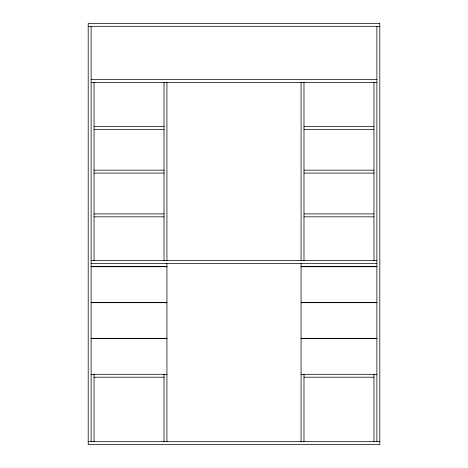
<?xml version="1.0" encoding="UTF-8"?>
<svg xmlns="http://www.w3.org/2000/svg" width="468" height="468" viewBox="0 0 468 468"><rect width="100%" height="100%" fill="white"/><g stroke="black" fill="none" stroke-linecap="round" stroke-linejoin="round"><path stroke-width="0.7" d="M88.2 26.313L379.8 26.313M91.114 79.455L376.886 79.455M91.114 82.368L376.886 82.368M94.033 126.43L164.016 126.43M303.984 126.43L373.967 126.43M94.033 129.349L164.016 129.349M303.984 129.349L373.967 129.349M94.033 170.171L164.016 170.171M303.984 170.171L373.967 170.171M94.033 173.09L164.016 173.09M303.984 173.09L373.967 173.09M94.033 213.911L164.016 213.911M303.984 213.911L373.967 213.911M94.033 216.83L164.016 216.83M303.984 216.83L373.967 216.83M91.114 260.571L376.886 260.571M91.114 263.484L376.886 263.484M91.114 266.397L166.93 266.397M301.07 266.397L376.886 266.397M91.114 266.725L166.93 266.725M301.07 266.725L376.886 266.725M91.114 302.363L166.93 302.363M301.07 302.363L376.886 302.363M91.114 302.691L166.93 302.691M301.07 302.691L376.886 302.691M91.114 338.329L166.93 338.329M301.07 338.329L376.886 338.329M91.114 338.651L166.93 338.651M301.07 338.651L376.886 338.651M91.114 374.295L166.93 374.295M301.07 374.295L376.886 374.295M94.033 377.208L164.016 377.208M303.984 377.208L373.967 377.208M88.2 441.687L379.8 441.687M376.886 26.313L376.886 441.687M373.967 82.368L373.967 260.571M373.967 374.295L373.967 441.687M303.984 82.368L303.984 260.571M303.984 374.295L303.984 441.687M301.07 82.368L301.07 260.571M301.07 263.484L301.07 441.687M166.93 82.368L166.93 260.571M166.93 263.484L166.93 441.687M164.016 82.368L164.016 260.571M164.016 374.295L164.016 441.687M94.033 82.368L94.033 260.571M94.033 374.295L94.033 441.687M91.114 26.313L91.114 441.687M379.8 23.4L88.2 23.4L88.2 444.6L379.8 444.6L379.8 23.4"/></g></svg>
